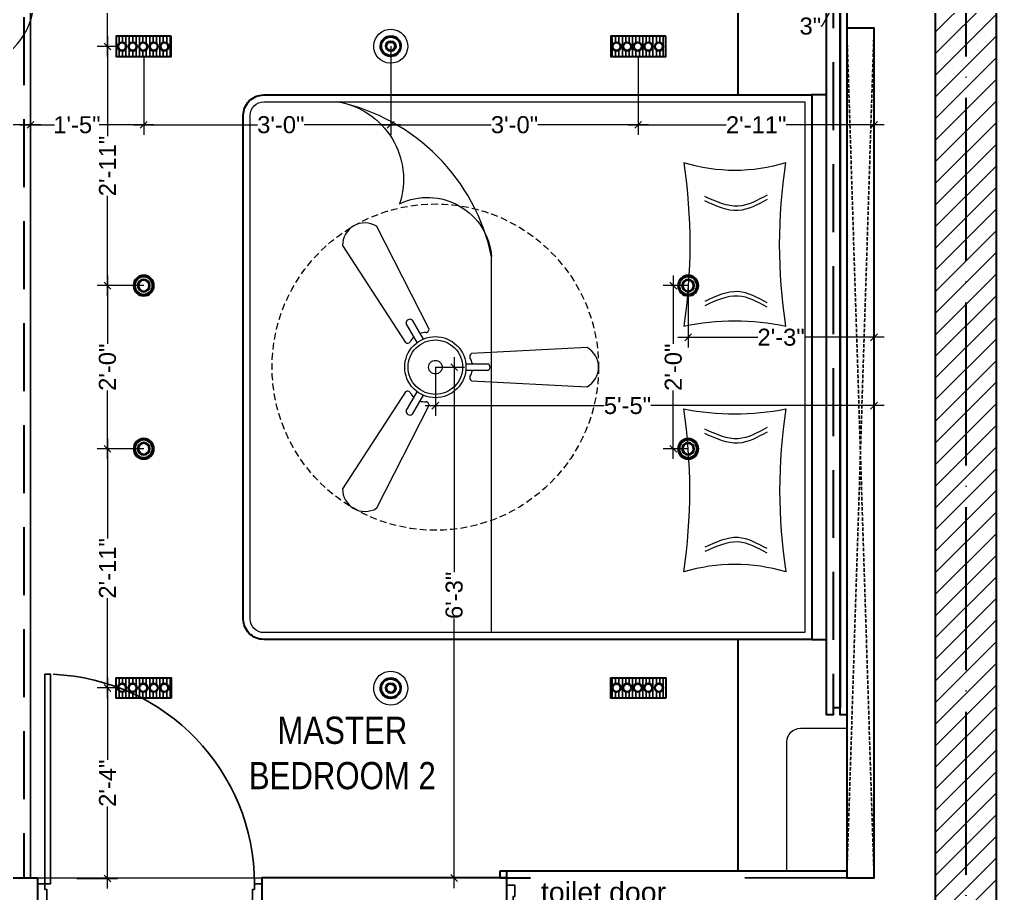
# Model space of a CAD drawing. Header units: millimetres. Extents: x 145796 to 148307, y -176303 to -174465.
# Drawn here: x 147139.5 to 147283.1, y -176014.9 to -175886.4 of the extents above; entities that cross this region are included whole.
import ezdxf

# ---------------------------------------------------------------- set-up
doc = ezdxf.new("R2010")
doc.units = ezdxf.units.MM
doc.header["$MEASUREMENT"] = 0
doc.header["$PDMODE"] = 2
for name, pattern in [('00 . GROUND FLOOR$0$DASHED', [0.75, 0.5, -0.25]), ('ACAD_ISO04W100', [30, 24, -3, 0, -3]), ('DASHED', [0.75, 0.5, -0.25]), ('DASHEDX2', [1.5, 1, -0.5])]:
    doc.linetypes.add(name, pattern=pattern)
doc.layers.get('Defpoints').update_dxf_attribs({"color": 220})
doc.layers.add('AR DOOR', color=40, linetype='Continuous')
doc.layers.add('AR ELE-5', color=134, linetype='Continuous')
for name, color, linetype, lineweight in [('dim05', 1, 'Continuous', 13), ('Electrical', 84, 'Continuous', 30), ('FALSE CEILING', 6, 'Continuous', 30), ('FIRST FLOOR ( TEXT )', 7, 'Continuous', 9), ('FUR1', 1, 'Continuous', 0), ('FURNITURE', 32, 'Continuous', 9), ('GROUND FLOOR', 7, 'Continuous', 9), ('GROUND FLOOR  ( HATCH )', 251, 'Continuous', 9), ('SECOND FLOOR', 7, 'Continuous', 9), ('SECOND FLOOR  ( PLINE )', 251, 'Continuous', 30), ('SECOND FLOOR ( PLine )', 7, 'Continuous', 30), ('wall', 7, 'Continuous', 30), ('X_PLOT', 1, 'Continuous', 9)]:
    doc.layers.add(name, color=color, linetype=linetype, lineweight=lineweight)
doc.layers.add('hatch', color=250, linetype='Continuous', lineweight=9, transparency=0.5)
doc.layers.add('XX~SLAB ( PLINE )', color=251, linetype='Continuous', plot=False)
doc.styles.add('Aerial', font='arial.ttf')
doc.styles.add('KATHA', font='swissc.ttf')
doc.styles.add('style4', font='ARIALN.TTF')
doc.dimstyles.new('Cn_BT_9 ( BOLD )', dxfattribs={"dimtxt": 2.5, "dimasz": 1, "dimexe": 1.5, "dimexo": 0, "dimgap": 0.09, "dimtad": 0, "dimdec": 0, "dimzin": 3, "dimdsep": 46, "dimlunit": 4, "dimtxsty": 'Aerial', "dimblk": 'OBLIQUE', "dimcen": 0.09, "dimdle": 1.5, "dimclrd": 1, "dimclre": 1, "dimclrt": 5, "dimadec": 0, "dimazin": 0, "dimtfac": 0.75, "dimtdec": 0, "dimtofl": 0, "dimtmove": 0, "dimatfit": 3, "dimldrblk": 'OBLIQUE', "dimfxl": 0, "dimtolj": 1, "dimtzin": 0, "dimlwd": 15, "dimlwe": 15, "dimarcsym": 0})

# ---------------------------------------------------------------- blocks, each defined once
blk = doc.blocks.new('*U20')
for points in [[(-1160, 0), (-1120, 0), (-1120, 30), (-1110, 30), (-1110, 100), (-1160, 100)], [(40, 0), (0, 0), (0, 30), (-10, 30), (-10, 100), (40, 100)], [(0, 0), (0, -1120), (-30, -1120), (-30, 0)]]:
    blk.add_lwpolyline(points, close=True)
at = {"layer": 'AR ELE-5', "linetype": 'ByBlock', "ltscale": 15}
blk.add_arc((1.6, 0.7), 1121.6, 180.0347, 267.627, dxfattribs=at)
blk = doc.blocks.new('*U24')
for points in [[(-1160, 0), (-1120, 0), (-1120, 30), (-1110, 30), (-1110, 100), (-1160, 100)], [(40, 0), (0, 0), (0, 30), (-10, 30), (-10, 100), (40, 100)], [(0, 0), (0, -1120), (-30, -1120), (-30, 0)]]:
    blk.add_lwpolyline(points, close=True)
at = {"layer": 'AR ELE-5', "linetype": 'ByBlock', "ltscale": 15}
blk.add_arc((1.6, 0.7), 1121.6, 180.03474, 267.62699, dxfattribs=at)
blk = doc.blocks.new('_Oblique')
at = {"layer": 'wall', "color": 0, "lineweight": -2}
blk.add_line((-0.5, -0.5), (0.5, 0.5), dxfattribs=at)
blk = doc.blocks.new('*D189')
at = {"layer": 'Defpoints', "color": 0, "ltscale": 10, "transparency": 16777216}
for p in [(147141.09, -175901.86), (147122.36, -175908.01), (147141.09, -175908.01)]:
    blk.add_point(p, dxfattribs=at)
at = {"layer": 'FURNITURE', "color": 1, "lineweight": 15, "ltscale": 10, "transparency": 16777216}
for p, q in [((147122.36, -175908.01), (147122.36, -175900.36)), ((147141.09, -175908.01), (147141.09, -175900.36)), ((147120.86, -175901.86), (147128.43, -175901.86)), ((147142.59, -175901.86), (147135.02, -175901.86))]:
    blk.add_line(p, q, dxfattribs=at)
at = {"layer": 'FURNITURE', "color": 1, "lineweight": 15, "ltscale": 10, "transparency": 16777216, "rotation": 180}
blk.add_blockref('_Oblique', (147122.36, -175901.86), dxfattribs=at)
at = {"layer": 'FURNITURE', "color": 1, "lineweight": 15, "ltscale": 10, "transparency": 16777216}
blk.add_blockref('_Oblique', (147141.09, -175901.86), dxfattribs=at)
at = {"layer": 'FURNITURE', "color": 5, "ltscale": 10, "transparency": 16777216, "insert": (147131.73, -175901.86), "char_height": 2.5, "attachment_point": 5, "style": 'Aerial'}
blk.add_mtext('\\A1;1\'-7"', dxfattribs=at)
blk = doc.blocks.new('*D213')
at = {"layer": 'Defpoints', "color": 0, "ltscale": 10, "transparency": 16777216}
for p in [(147194.06, -175890.3), (147157.74, -175891.83), (147194.06, -175901.86)]:
    blk.add_point(p, dxfattribs=at)
at = {"layer": 'FURNITURE', "color": 1, "lineweight": 15, "ltscale": 10, "transparency": 16777216}
for p, q in [((147194.06, -175890.3), (147194.06, -175903.36)), ((147157.74, -175891.83), (147157.74, -175903.36)), ((147156.24, -175901.86), (147174.49, -175901.86)), ((147195.56, -175901.86), (147181.31, -175901.86))]:
    blk.add_line(p, q, dxfattribs=at)
at = {"layer": 'FURNITURE', "color": 1, "lineweight": 15, "ltscale": 10, "transparency": 16777216, "rotation": 180}
blk.add_blockref('_Oblique', (147157.74, -175901.86), dxfattribs=at)
at = {"layer": 'FURNITURE', "color": 1, "lineweight": 15, "ltscale": 10, "transparency": 16777216}
blk.add_blockref('_Oblique', (147194.06, -175901.86), dxfattribs=at)
at = {"layer": 'FURNITURE', "color": 5, "ltscale": 10, "transparency": 16777216, "insert": (147177.9, -175901.86), "char_height": 2.5, "attachment_point": 5, "style": 'Aerial'}
blk.add_mtext('\\A1;3\'-0"', dxfattribs=at)
blk = doc.blocks.new('*D214')
at = {"layer": 'Defpoints', "color": 0, "ltscale": 10, "transparency": 16777216}
for p in [(147194.06, -175890.3), (147230.45, -175891.83), (147230.45, -175901.86)]:
    blk.add_point(p, dxfattribs=at)
at = {"layer": 'FURNITURE', "color": 1, "lineweight": 15, "ltscale": 10, "transparency": 16777216}
for p, q in [((147194.06, -175890.3), (147194.06, -175903.36)), ((147230.45, -175891.83), (147230.45, -175903.36)), ((147192.56, -175901.86), (147208.84, -175901.86)), ((147231.95, -175901.86), (147215.67, -175901.86))]:
    blk.add_line(p, q, dxfattribs=at)
at = {"layer": 'FURNITURE', "color": 1, "lineweight": 15, "ltscale": 10, "transparency": 16777216, "rotation": 180}
blk.add_blockref('_Oblique', (147194.06, -175901.86), dxfattribs=at)
at = {"layer": 'FURNITURE', "color": 1, "lineweight": 15, "ltscale": 10, "transparency": 16777216}
blk.add_blockref('_Oblique', (147230.45, -175901.86), dxfattribs=at)
at = {"layer": 'FURNITURE', "color": 5, "ltscale": 10, "transparency": 16777216, "insert": (147212.26, -175901.86), "char_height": 2.5, "attachment_point": 5, "style": 'Aerial'}
blk.add_mtext('\\A1;3\'-0"', dxfattribs=at)
blk = doc.blocks.new('*D215')
at = {"layer": 'Defpoints', "color": 0, "ltscale": 10, "transparency": 16777216}
for p in [(147230.45, -175891.83), (147265.12, -175891.83), (147265.12, -175901.86)]:
    blk.add_point(p, dxfattribs=at)
at = {"layer": 'FURNITURE', "color": 1, "lineweight": 15, "ltscale": 10, "transparency": 16777216}
for p, q in [((147230.45, -175891.83), (147230.45, -175903.36)), ((147265.12, -175891.83), (147265.12, -175903.36)), ((147228.95, -175901.86), (147243.38, -175901.86)), ((147266.62, -175901.86), (147252.19, -175901.86))]:
    blk.add_line(p, q, dxfattribs=at)
at = {"layer": 'FURNITURE', "color": 1, "lineweight": 15, "ltscale": 10, "transparency": 16777216, "rotation": 180}
blk.add_blockref('_Oblique', (147230.45, -175901.86), dxfattribs=at)
at = {"layer": 'FURNITURE', "color": 1, "lineweight": 15, "ltscale": 10, "transparency": 16777216}
blk.add_blockref('_Oblique', (147265.12, -175901.86), dxfattribs=at)
at = {"layer": 'FURNITURE', "color": 5, "ltscale": 10, "transparency": 16777216, "insert": (147247.79, -175901.86), "char_height": 2.5, "attachment_point": 5, "style": 'Aerial'}
blk.add_mtext('\\A1;2\'-11"', dxfattribs=at)
blk = doc.blocks.new('*D216')
at = {"layer": 'Defpoints', "color": 0, "ltscale": 10, "transparency": 16777216}
for p in [(147237.79, -175925.52), (147265.12, -175925.52), (147265.12, -175933.12)]:
    blk.add_point(p, dxfattribs=at)
at = {"layer": 'FURNITURE', "color": 1, "lineweight": 15, "ltscale": 10, "transparency": 16777216}
for p, q in [((147237.79, -175925.52), (147237.79, -175934.62)), ((147265.12, -175925.52), (147265.12, -175934.62)), ((147236.29, -175933.12), (147248.02, -175933.12)), ((147266.62, -175933.12), (147254.89, -175933.12))]:
    blk.add_line(p, q, dxfattribs=at)
at = {"layer": 'FURNITURE', "color": 1, "lineweight": 15, "ltscale": 10, "transparency": 16777216, "rotation": 180}
blk.add_blockref('_Oblique', (147237.79, -175933.12), dxfattribs=at)
at = {"layer": 'FURNITURE', "color": 1, "lineweight": 15, "ltscale": 10, "transparency": 16777216}
blk.add_blockref('_Oblique', (147265.12, -175933.12), dxfattribs=at)
at = {"layer": 'FURNITURE', "color": 5, "ltscale": 10, "transparency": 16777216, "insert": (147251.46, -175933.12), "char_height": 2.5, "attachment_point": 5, "style": 'Aerial'}
blk.add_mtext('\\A1;2\'-3"', dxfattribs=at)
blk = doc.blocks.new('*D217')
at = {"layer": 'Defpoints', "color": 0, "ltscale": 10, "transparency": 16777216}
for p in [(147157.74, -175925.52), (147152.41, -175949.52), (147157.74, -175949.52)]:
    blk.add_point(p, dxfattribs=at)
at = {"layer": 'FURNITURE', "color": 1, "lineweight": 15, "ltscale": 10, "transparency": 16777216}
for p, q in [((147152.41, -175924.02), (147152.41, -175934.08)), ((147157.74, -175925.52), (147150.91, -175925.52)), ((147152.41, -175951.02), (147152.41, -175940.95)), ((147157.74, -175949.52), (147150.91, -175949.52))]:
    blk.add_line(p, q, dxfattribs=at)
for p, rotation in [((147152.41, -175925.52), 90), ((147152.41, -175949.52), 270)]:
    blk.add_blockref('_Oblique', p, dxfattribs=dict(at, rotation=rotation))
at = {"layer": 'FURNITURE', "color": 5, "ltscale": 10, "transparency": 16777216, "insert": (147152.41, -175937.52), "char_height": 2.5, "attachment_point": 5, "rotation": 90, "style": 'Aerial'}
blk.add_mtext('\\A1;2\'-0"', dxfattribs=at)
blk = doc.blocks.new('*D218')
at = {"layer": 'Defpoints', "color": 0, "ltscale": 10, "transparency": 16777216}
for p in [(147157.74, -175949.52), (147152.41, -175984.7), (147153.69, -175984.7)]:
    blk.add_point(p, dxfattribs=at)
at = {"layer": 'FURNITURE', "color": 1, "lineweight": 15, "ltscale": 10, "transparency": 16777216}
for p, q in [((147152.41, -175948.02), (147152.41, -175962.7)), ((147157.74, -175949.52), (147150.91, -175949.52)), ((147152.41, -175986.2), (147152.41, -175971.51)), ((147153.69, -175984.7), (147150.91, -175984.7))]:
    blk.add_line(p, q, dxfattribs=at)
for p, rotation in [((147152.41, -175949.52), 90), ((147152.41, -175984.7), 270)]:
    blk.add_blockref('_Oblique', p, dxfattribs=dict(at, rotation=rotation))
at = {"layer": 'FURNITURE', "color": 5, "ltscale": 10, "transparency": 16777216, "insert": (147152.41, -175967.11), "char_height": 2.5, "attachment_point": 5, "rotation": 90, "style": 'Aerial'}
blk.add_mtext('\\A1;2\'-11"', dxfattribs=at)
blk = doc.blocks.new('*D219')
at = {"layer": 'Defpoints', "color": 0, "ltscale": 10, "transparency": 16777216}
for p in [(147153.69, -175984.7), (147147.89, -176012.72), (147152.41, -176012.72)]:
    blk.add_point(p, dxfattribs=at)
at = {"layer": 'FURNITURE', "color": 1, "lineweight": 15, "ltscale": 10, "transparency": 16777216}
for p, q in [((147152.41, -175983.2), (147152.41, -175995.28)), ((147153.69, -175984.7), (147150.91, -175984.7)), ((147152.41, -176014.22), (147152.41, -176002.15)), ((147147.89, -176012.72), (147153.91, -176012.72))]:
    blk.add_line(p, q, dxfattribs=at)
for p, rotation in [((147152.41, -175984.7), 90), ((147152.41, -176012.72), 270)]:
    blk.add_blockref('_Oblique', p, dxfattribs=dict(at, rotation=rotation))
at = {"layer": 'FURNITURE', "color": 5, "ltscale": 10, "transparency": 16777216, "insert": (147152.41, -175998.71), "char_height": 2.5, "attachment_point": 5, "rotation": 90, "style": 'Aerial'}
blk.add_mtext('\\A1;2\'-4"', dxfattribs=at)
blk = doc.blocks.new('*D220')
at = {"layer": 'Defpoints', "color": 0, "ltscale": 10, "transparency": 16777216}
for p in [(147237.79, -175925.52), (147235.61, -175949.52), (147237.79, -175949.52)]:
    blk.add_point(p, dxfattribs=at)
at = {"layer": 'FURNITURE', "color": 1, "lineweight": 15, "ltscale": 10, "transparency": 16777216}
for p, q in [((147235.61, -175924.02), (147235.61, -175934.08)), ((147237.79, -175925.52), (147234.11, -175925.52)), ((147235.61, -175951.02), (147235.61, -175940.95)), ((147237.79, -175949.52), (147234.11, -175949.52))]:
    blk.add_line(p, q, dxfattribs=at)
for p, rotation in [((147235.61, -175925.52), 90), ((147235.61, -175949.52), 270)]:
    blk.add_blockref('_Oblique', p, dxfattribs=dict(at, rotation=rotation))
at = {"layer": 'FURNITURE', "color": 5, "ltscale": 10, "transparency": 16777216, "insert": (147235.61, -175937.52), "char_height": 2.5, "attachment_point": 5, "rotation": 90, "style": 'Aerial'}
blk.add_mtext('\\A1;2\'-0"', dxfattribs=at)
blk = doc.blocks.new('*D221')
at = {"layer": 'Defpoints', "color": 0, "ltscale": 10, "transparency": 16777216}
for p in [(147153.69, -175890.33), (147152.41, -175925.52), (147157.74, -175925.52)]:
    blk.add_point(p, dxfattribs=at)
at = {"layer": 'FURNITURE', "color": 1, "lineweight": 15, "ltscale": 10, "transparency": 16777216}
for p, q in [((147152.41, -175888.83), (147152.41, -175903.52)), ((147153.69, -175890.33), (147150.91, -175890.33)), ((147152.41, -175927.02), (147152.41, -175912.33)), ((147157.74, -175925.52), (147150.91, -175925.52))]:
    blk.add_line(p, q, dxfattribs=at)
for p, rotation in [((147152.41, -175890.33), 90), ((147152.41, -175925.52), 270)]:
    blk.add_blockref('_Oblique', p, dxfattribs=dict(at, rotation=rotation))
at = {"layer": 'FURNITURE', "color": 5, "ltscale": 10, "transparency": 16777216, "insert": (147152.41, -175907.92), "char_height": 2.5, "attachment_point": 5, "rotation": 90, "style": 'Aerial'}
blk.add_mtext('\\A1;2\'-11"', dxfattribs=at)
blk = doc.blocks.new('*D222')
at = {"layer": 'Defpoints', "color": 0, "ltscale": 10, "transparency": 16777216}
for p in [(147157.74, -175891.83), (147141.09, -175898.68), (147141.09, -175901.86)]:
    blk.add_point(p, dxfattribs=at)
at = {"layer": 'FURNITURE', "color": 1, "lineweight": 15, "ltscale": 10, "transparency": 16777216}
for p, q in [((147157.74, -175891.83), (147157.74, -175903.36)), ((147141.09, -175898.68), (147141.09, -175903.36)), ((147139.59, -175901.86), (147144.62, -175901.86)), ((147159.24, -175901.86), (147151.21, -175901.86))]:
    blk.add_line(p, q, dxfattribs=at)
at = {"layer": 'FURNITURE', "color": 1, "lineweight": 15, "ltscale": 10, "transparency": 16777216, "rotation": 180}
blk.add_blockref('_Oblique', (147141.09, -175901.86), dxfattribs=at)
at = {"layer": 'FURNITURE', "color": 1, "lineweight": 15, "ltscale": 10, "transparency": 16777216}
blk.add_blockref('_Oblique', (147157.74, -175901.86), dxfattribs=at)
at = {"layer": 'FURNITURE', "color": 5, "ltscale": 10, "transparency": 16777216, "insert": (147147.92, -175901.86), "char_height": 2.5, "attachment_point": 5, "style": 'Aerial'}
blk.add_mtext('\\A1;1\'-5"', dxfattribs=at)
blk = doc.blocks.new('*D223')
at = {"layer": 'Defpoints', "color": 0, "ltscale": 10, "transparency": 16777216}
for p in [(147258.12, -175880.13), (147261.12, -175880.13), (147261.12, -175883.47)]:
    blk.add_point(p, dxfattribs=at)
at = {"layer": 'FURNITURE', "color": 1, "lineweight": 15, "ltscale": 10, "transparency": 16777216}
for p, q in [((147258.12, -175880.13), (147258.12, -175884.97)), ((147261.12, -175880.13), (147261.12, -175884.97)), ((147256.62, -175883.47), (147262.62, -175883.47)), ((147259.62, -175883.47), (147257.46, -175887.35)), ((147257.46, -175887.35), (147257.28, -175887.35))]:
    blk.add_line(p, q, dxfattribs=at)
at = {"layer": 'FURNITURE', "color": 1, "lineweight": 15, "ltscale": 10, "transparency": 16777216, "rotation": 180}
blk.add_blockref('_Oblique', (147258.12, -175883.47), dxfattribs=at)
at = {"layer": 'FURNITURE', "color": 1, "lineweight": 15, "ltscale": 10, "transparency": 16777216}
blk.add_blockref('_Oblique', (147261.12, -175883.47), dxfattribs=at)
at = {"layer": 'FURNITURE', "color": 5, "ltscale": 10, "transparency": 16777216, "insert": (147255.76, -175887.35), "char_height": 2.5, "attachment_point": 5, "style": 'Aerial'}
blk.add_mtext('\\A1;3"', dxfattribs=at)
blk = doc.blocks.new('*D226')
at = {"layer": 'Defpoints', "color": 0, "ltscale": 10, "transparency": 16777216}
for p in [(147265.12, -175935.62), (147200.62, -175937.52), (147265.12, -175943.17)]:
    blk.add_point(p, dxfattribs=at)
at = {"layer": 'FURNITURE', "color": 1, "lineweight": 15, "ltscale": 10, "transparency": 16777216}
for p, q in [((147265.12, -175935.62), (147265.12, -175944.67)), ((147200.62, -175937.52), (147200.62, -175944.67)), ((147199.12, -175943.17), (147225.46, -175943.17)), ((147266.62, -175943.17), (147232.29, -175943.17))]:
    blk.add_line(p, q, dxfattribs=at)
at = {"layer": 'FURNITURE', "color": 1, "lineweight": 15, "ltscale": 10, "transparency": 16777216, "rotation": 180}
blk.add_blockref('_Oblique', (147200.62, -175943.17), dxfattribs=at)
at = {"layer": 'FURNITURE', "color": 1, "lineweight": 15, "ltscale": 10, "transparency": 16777216}
blk.add_blockref('_Oblique', (147265.12, -175943.17), dxfattribs=at)
at = {"layer": 'FURNITURE', "color": 5, "ltscale": 10, "transparency": 16777216, "insert": (147228.87, -175943.17), "char_height": 2.5, "attachment_point": 5, "style": 'Aerial'}
blk.add_mtext('\\A1;5\'-5"', dxfattribs=at)
blk = doc.blocks.new('*D227')
at = {"layer": 'Defpoints', "color": 0, "ltscale": 10, "transparency": 16777216}
for p in [(147200.62, -175937.52), (147200.62, -176012.65), (147203.39, -176012.65)]:
    blk.add_point(p, dxfattribs=at)
at = {"layer": 'FURNITURE', "color": 1, "lineweight": 15, "ltscale": 10, "transparency": 16777216}
for p, q in [((147203.39, -175936.02), (147203.39, -175967.66)), ((147200.62, -175937.52), (147204.89, -175937.52)), ((147203.39, -176014.15), (147203.39, -175974.5)), ((147200.62, -176012.65), (147204.89, -176012.65))]:
    blk.add_line(p, q, dxfattribs=at)
for p, rotation in [((147203.39, -175937.52), 90), ((147203.39, -176012.65), 270)]:
    blk.add_blockref('_Oblique', p, dxfattribs=dict(at, rotation=rotation))
at = {"layer": 'FURNITURE', "color": 5, "ltscale": 10, "transparency": 16777216, "insert": (147203.39, -175971.08), "char_height": 2.5, "attachment_point": 5, "rotation": 90, "style": 'Aerial'}
blk.add_mtext('\\A1;6\'-3"', dxfattribs=at)
blk = doc.blocks.new('3we')
at = {"layer": 'Electrical', "color": 18, "ltscale": 8, "true_color": 0x000000}
for radius in [1.5, 1.3, 0.904, 0.804]:
    blk.add_circle((56069.75, 46700.94), radius, dxfattribs=at)
blk = doc.blocks.new('fan plan')
at = {"layer": 'Electrical', "lineweight": 15, "ltscale": 20}
for p, q in [((4593.5, 3687.63), (4594.38, 3670.64)), ((4598.38, 3670.64), (4599.27, 3687.63)), ((4595.88, 3669.78), (4595.88, 3673.02)), ((4596.88, 3673), (4596.88, 3669.78)), ((4590.77, 3664.38), (4575.61, 3656.65)), ((4617.15, 3656.65), (4601.99, 3664.38)), ((4589.48, 3661.9), (4592.26, 3663.51)), ((4600.5, 3663.51), (4603.31, 3661.89)), ((4592.76, 3662.64), (4589.95, 3661.02)), ((4602.79, 3661.04), (4600, 3662.64)), ((4578.5, 3651.66), (4592.77, 3660.92)), ((4599.99, 3660.92), (4614.26, 3651.66))]:
    blk.add_line(p, q, dxfattribs=at)
at = {"layer": 'Electrical', "linetype": 'DASHED', "lineweight": 15, "ltscale": 2}
blk.add_circle((4596.38, 3665.31), 24, dxfattribs=at)
at = {"layer": 'Electrical', "lineweight": 15, "ltscale": 20}
for centre, major_axis, start_param, end_param in [((4596.38, 3686), (2.34, 2.34), -0.272136, 1.842967), ((4596.38, 3672.83), (0.376, 0.376), -0.465536, 1.983618), ((4596.38, 3665.31), (3.18, -3.18), 3.14161, 9.424795), ((4594.85, 3670.9), (0.382, 0.382), 2.863014, 4.257784), ((4596.38, 3668.39), (1.71, -1.71), 2.565057, 2.951308), ((4596.38, 3668.39), (1.71, 1.71), 0.19032, 0.57657), ((4597.91, 3670.9), (0.382, -0.382), 5.167028, 6.561799), ((4596.38, 3665.31), (2.83, -2.83), 1.749190548672175e-05, 6.283202799085073), ((4596.38, 3665.31), (0.707, 0.707), 1.570814, 7.853999), ((4590.78, 3663.84), (0.382, -0.382), 0.978238, 2.373008), ((4601.98, 3663.84), (0.382, -0.382), 2.339416, 3.734186), ((4593.72, 3663.77), (1.71, -1.71), 3.855511, 4.241762), ((4599.05, 3663.77), (1.71, 1.71), 5.183051, 5.569301), ((4589.87, 3661.55), (0.376, -0.376), 3.199655, 5.648809), ((4593.72, 3663.77), (1.71, -1.71), 4.659452, 5.045703), ((4592.31, 3661.2), (0.382, 0.382), -1.325776, 0.068994), ((4600.46, 3661.2), (0.382, -0.382), 3.072633, 4.467404), ((4599.05, 3663.77), (1.71, 1.71), 4.37911, 4.765361), ((4602.9, 3661.56), (0.376, 0.376), 3.723254, 6.172408), ((4578.47, 3654.97), (2.34, -2.34), 3.393055, 5.508159), ((4614.3, 3654.97), (2.34, -2.34), 5.48745, 7.602554)]:
    blk.add_ellipse(centre, major_axis=major_axis, ratio=1, start_param=start_param, end_param=end_param, dxfattribs=at)
blk = doc.blocks.new('w')
at = {"layer": 'Electrical', "lineweight": 25, "true_color": 0x000000}
h = blk.add_hatch(dxfattribs=at)
h.set_pattern_fill('ANSI31', color=18, scale=4, angle=225)
h.set_pattern_definition([(270, (3371208.62173, -539867.7139), (0.5, -2e-16), [])])
h.paths.add_polyline_path([(3358215.1, -518899.88), (3358215.97, -518898.83, -0.675401), (3358216.43, -518897.69, -0.15536), (3358216.81, -518897.81), (3358217.43, -518897.06), (3358217.43, -518896.88), (3358209.34, -518896.88), (3358209.34, -518899.88)])
h.paths.add_polyline_path([(3358210.2, -518899.01, -1), (3358210.2, -518897.69, -1)], flags=16)
h.paths.add_polyline_path([(3358211.76, -518897.69, -1), (3358211.76, -518899.01, -1)], flags=16)
h.paths.add_polyline_path([(3358210.2, -518898.88, -1), (3358210.2, -518897.82, -1)], flags=0)
h.paths.add_polyline_path([(3358211.76, -518897.82, -1), (3358211.76, -518898.88, -1)], flags=0)
h.paths.add_polyline_path([(3358213.32, -518897.69, -1), (3358213.32, -518899.01, -1)], flags=16)
h.paths.add_polyline_path([(3358213.32, -518897.82, -1), (3358213.32, -518898.88, -1)], flags=0)
h.paths.add_polyline_path([(3358214.87, -518897.69, -1), (3358214.87, -518899.01, -1)], flags=16)
h.paths.add_polyline_path([(3358214.87, -518897.82, -1), (3358214.87, -518898.88, -1)], flags=0)
h.paths.add_polyline_path([(3358215.97, -518898.83), (3358215.1, -518899.88), (3358217.43, -518899.88), (3358217.43, -518897.06), (3358216.81, -518897.81, -0.731062), (3358216.43, -518899.01, -0.193744)], flags=17)
at = {"layer": 'Electrical', "color": 240, "true_color": 0xed1f24}
blk.add_lwpolyline([(3358217.43, -518899.88), (3358209.34, -518899.88), (3358209.34, -518896.88), (3358217.43, -518896.88)], close=True, dxfattribs=at)
at = {"layer": 'Electrical', "color": 18, "lineweight": 25, "true_color": 0x000000}
for centre, radius in [((3358210.2, -518898.35), 0.662), ((3358210.2, -518898.35), 0.53), ((3358211.76, -518898.35), 0.662), ((3358211.76, -518898.35), 0.53), ((3358213.32, -518898.35), 0.662), ((3358213.32, -518898.35), 0.53), ((3358214.87, -518898.35), 0.662), ((3358214.87, -518898.35), 0.53), ((3358216.43, -518898.35), 0.662), ((3358216.43, -518898.35), 0.53)]:
    blk.add_circle(centre, radius, dxfattribs=at)
blk = doc.blocks.new('*D231')
at = {"layer": 'Defpoints', "color": 0, "ltscale": 10, "transparency": 16777216}
for p in [(147152.41, -175862.64), (147158.36, -175862.64, -0.13), (147153.69, -175890.33, -0.13)]:
    blk.add_point(p, dxfattribs=at)
at = {"layer": 'FURNITURE', "color": 1, "lineweight": 15, "ltscale": 10, "transparency": 16777216}
for p, q in [((147152.41, -175861.14), (147152.41, -175873.05)), ((147158.36, -175862.64), (147150.91, -175862.64)), ((147152.41, -175891.83), (147152.41, -175879.92)), ((147153.69, -175890.33), (147150.91, -175890.33))]:
    blk.add_line(p, q, dxfattribs=at)
for p, rotation in [((147152.41, -175862.64), 90), ((147152.41, -175890.33), 270)]:
    blk.add_blockref('_Oblique', p, dxfattribs=dict(at, rotation=rotation))
at = {"layer": 'FURNITURE', "color": 5, "ltscale": 10, "transparency": 16777216, "insert": (147152.41, -175876.48), "char_height": 2.5, "attachment_point": 5, "rotation": 90, "style": 'Aerial'}
blk.add_mtext('\\A1;2\'-4"', dxfattribs=at)

msp = doc.modelspace()

# ---------------------------------------------------------------- hatches: boundary and pattern name
at = {"layer": 'GROUND FLOOR  ( HATCH )'}
h = msp.add_hatch(dxfattribs=at)
h.set_pattern_fill('ANSI31', color=6, scale=18, style=0)
h.set_pattern_definition([(45, (30742.4374, -13547.9652), (-1.590990258, 1.590990258), [])])
h.paths.add_polyline_path([(147283.12, -175823.64), (147274.12, -175823.64), (147274.12, -176167.14), (147283.12, -176167.14)])

# ---------------------------------------------------------------- linework, layer by layer
at = {"layer": 'Electrical', "color": 5, "lineweight": 5, "ltscale": 8}
for centre in [(147194.06, -175890.3, -0.13), (147194.06, -175984.73, -0.13)]:
    msp.add_ellipse(centre, major_axis=(-1.84, -1.69), ratio=1, start_param=-0.785398, end_param=5.497787, dxfattribs=at)
at = {"layer": 'Electrical', "color": 5, "ltscale": 8}
for centre, major_axis, start_param, end_param in [((147194.06, -175890.3, -0.13), (-1.1, -1.02), -0.785398, 5.497787), ((147194.06, -175890.3, -0.13), (-0.93, 1.01), 0.785398, 7.068583), ((147194.06, -175890.3, -0.13), (-0.501, 0.544), 0.785398, 7.068583), ((147194.06, -175890.3, -0.13), (-0.417, 0.453), 0.785398, 7.068583), ((147194.06, -175984.73, -0.13), (-1.1, -1.02), -0.785398, 5.497787), ((147194.06, -175984.73, -0.13), (-0.93, 1.01), 0.785398, 7.068583), ((147194.06, -175984.73, -0.13), (-0.501, 0.544), 0.785398, 7.068583), ((147194.06, -175984.73, -0.13), (-0.417, 0.453), 0.785398, 7.068583)]:
    msp.add_ellipse(centre, major_axis=major_axis, ratio=1, start_param=start_param, end_param=end_param, dxfattribs=at)
at = {"layer": 'FALSE CEILING', "lineweight": 25, "elevation": -0.13}
msp.add_lwpolyline([(147261.12, -175862.64), (147261.12, -175887.64), (147265.12, -175887.64), (147265.12, -176012.59), (147141.09, -176012.68), (147141.09, -175862.64)], close=True, dxfattribs=at)
at = {"layer": 'FURNITURE', "color": 9, "lineweight": 30, "true_color": 0xc7c8ca}
for p, q in [((147245.12, -175862.64, -0.13), (147245.12, -175897.47, -0.13)), ((147245.12, -175977.56, -0.13), (147245.12, -176012.64, -0.13)), ((147261.12, -176011.65, -0.13), (147210.12, -176011.65, -0.13)), ((147210.12, -176011.65, -0.13), (147210.12, -176012.65, -0.13)), ((147211.12, -176012.65, -0.13), (147211.12, -176011.65, -0.13)), ((147239.13, -176012.65, -0.13), (147239.13, -176011.65, -0.13)), ((147240.13, -176012.65, -0.13), (147240.13, -176011.65, -0.13)), ((147210.12, -176012.65, -0.13), (147240.13, -176012.65, -0.13))]:
    msp.add_line(p, q, dxfattribs=at)
at = {"layer": 'FURNITURE', "color": 3, "linetype": 'DASHEDX2', "lineweight": 30, "ltscale": 10}
for p, q in [((147259.12, -175862.64, -0.13), (147259.12, -175987.64, -0.13)), ((147140.09, -175871.05, -0.13), (147140.09, -176012.64, -0.13))]:
    msp.add_line(p, q, dxfattribs=at)
at = {"layer": 'FURNITURE', "color": 9, "linetype": '00 . GROUND FLOOR$0$DASHED', "lineweight": 25, "true_color": 0xc7c8ca}
for p, q in [((147261.12, -175887.64, -0.13), (147265.12, -176012.64, -0.13)), ((147265.12, -175887.64, -0.13), (147261.12, -176012.64, -0.13))]:
    msp.add_line(p, q, dxfattribs=at)
at = {"layer": 'FURNITURE', "color": 9, "true_color": 0xc7c8ca}
msp.add_line((147208.89, -175976.56, -0.13), (147208.89, -175921.27, -0.13), dxfattribs=at)
at = {"layer": 'FURNITURE', "color": 9, "lineweight": 30, "true_color": 0xc7c8ca, "elevation": -0.13}
for points in [[(147260.12, -175862.64), (147260.12, -175987.64), (147259.12, -175987.64), (147259.12, -175988.64), (147258.12, -175988.64), (147258.12, -175862.64)], [(147261.12, -175862.64), (147261.12, -175988.64), (147260.12, -175988.64), (147260.12, -175862.64)], [(147261.12, -175887.64), (147261.12, -176012.64), (147265.12, -176012.64), (147265.12, -175887.64)], [(147255.97, -175977.56), (147258.12, -175977.56), (147258.12, -175897.47), (147255.97, -175897.47)]]:
    msp.add_lwpolyline(points, close=True, dxfattribs=at)
at = {"layer": 'FURNITURE', "color": 9, "true_color": 0xc7c8ca, "elevation": -0.13, "flags": 128}
msp.add_lwpolyline([(147125.65, -175891.17), (147125.65, -175893.39), (147133.03, -175893.39, 0.853613), (147133.08, -175873.39), (147125.65, -175873.39), (147125.65, -175875.62)], format="xyb", dxfattribs=at)
at = {"layer": 'FURNITURE', "color": 9, "lineweight": 30, "true_color": 0xc7c8ca, "elevation": -0.13}
msp.add_lwpolyline([(147172.38, -175974.56), (147172.38, -175900.47, -0.414214), (147175.38, -175897.47), (147255.97, -175897.47), (147255.97, -175977.56), (147175.38, -175977.56, -0.414214)], format="xyb", close=True, dxfattribs=at)
at = {"layer": 'FURNITURE', "color": 9, "true_color": 0xc7c8ca, "elevation": -0.13}
for points in [[(147173.38, -175974.56), (147173.38, -175900.47, -0.414214), (147175.38, -175898.47), (147254.97, -175898.47), (147254.97, -175976.56), (147175.38, -175976.56, -0.414214)], [(147195.37, -175913.48, -0.527965), (147208.89, -175921.27, 0.296489), (147186.24, -175898.47, -0.459377), (147195.37, -175913.48)], [(147237.15, -175931.46, -0.100586), (147252.15, -175931.46, -0.075726), (147252.15, -175907.46, -0.148967), (147237.15, -175907.46, -0.074116)], [(147237.15, -175943.64, 0.100586), (147252.15, -175943.64, 0.075726), (147252.15, -175967.64, 0.148967), (147237.15, -175967.64, 0.074116)]]:
    msp.add_lwpolyline(points, format="xyb", close=True, dxfattribs=at)
at = {"layer": 'FURNITURE', "color": 9, "lineweight": 5, "true_color": 0xc7c8ca, "elevation": -0.13}
msp.add_lwpolyline([(147252.29, -176011.65), (147252.29, -175992.64, -0.414214), (147254.29, -175990.64), (147261.12, -175990.64)], format="xyb", dxfattribs=at)
at = {"layer": 'FURNITURE', "color": 9, "true_color": 0xc7c8ca}
for points in [[(147249.41, -175912.2, -0.13), (147247.99, -175912.97, -0.13), (147245, -175914.6, -0.13), (147241.88, -175913.16, -0.13), (147240.24, -175912.4, -0.13)], [(147249.41, -175912.85, -0.13), (147247.99, -175913.62, -0.13), (147245, -175915.25, -0.13), (147241.88, -175913.81, -0.13), (147240.24, -175913.05, -0.13)], [(147249.41, -175928.04, -0.13), (147247.99, -175927.26, -0.13), (147245, -175925.63, -0.13), (147241.88, -175927.07, -0.13), (147240.24, -175927.83, -0.13)], [(147249.41, -175928.68, -0.13), (147247.99, -175927.91, -0.13), (147245, -175926.28, -0.13), (147241.88, -175927.72, -0.13), (147240.24, -175928.48, -0.13)], [(147249.41, -175946.41, -0.13), (147247.99, -175947.18, -0.13), (147245, -175948.82, -0.13), (147241.88, -175947.38, -0.13), (147240.24, -175946.62, -0.13)], [(147249.41, -175947.06, -0.13), (147247.99, -175947.83, -0.13), (147245, -175949.46, -0.13), (147241.88, -175948.02, -0.13), (147240.24, -175947.26, -0.13)], [(147249.41, -175964.21, -0.13), (147247.99, -175963.44, -0.13), (147245, -175961.81, -0.13), (147241.88, -175963.25, -0.13), (147240.24, -175964.01, -0.13)], [(147249.41, -175964.86, -0.13), (147247.99, -175964.09, -0.13), (147245, -175962.45, -0.13), (147241.88, -175963.9, -0.13), (147240.24, -175964.65, -0.13)]]:
    msp.add_open_spline(points, degree=3, knots=[0, 0, 0, 0, 4.577917, 9.671137, 9.671137, 9.671137, 9.671137], dxfattribs=at)
at = {"layer": 'GROUND FLOOR'}
msp.add_line((147274.12, -175807.59, -0.13), (147274.12, -176290.52, -0.13), dxfattribs=at)
at = {"layer": 'GROUND FLOOR', "color": 1, "linetype": 'ACAD_ISO04W100'}
msp.add_line((147278.62, -175807.59, -0.13), (147278.62, -176167.14, -0.13), dxfattribs=at)
at = {"layer": 'GROUND FLOOR', "color": 6, "lineweight": 30, "elevation": -0.13}
msp.add_lwpolyline([(147283.12, -175823.64), (147274.12, -175823.64), (147274.12, -176167.14), (147283.12, -176167.14)], close=True, dxfattribs=at)
at = {"layer": 'SECOND FLOOR'}
for p, q in [((147175.12, -176012.64, -0.13), (147203.62, -176012.64, -0.13)), ((147175.12, -176017.14, -0.13), (147175.12, -176012.64, -0.13)), ((147239.13, -176012.64, -0.13), (147265.12, -176012.64, -0.13)), ((147239.13, -176012.64, -0.13), (147239.13, -176017.14, -0.13))]:
    msp.add_line(p, q, dxfattribs=at)
at = {"layer": 'SECOND FLOOR  ( PLINE )', "elevation": -0.13}
msp.add_lwpolyline([(147096.62, -176017.14), (147078.12, -176017.14), (147078.12, -176012.64), (147096.62, -176012.64), (147096.62, -175862.64), (147026.62, -175862.64), (147026.62, -175858.14), (147172.12, -175858.14), (147172.12, -175862.64), (147101.62, -175862.64), (147101.62, -176012.64), (147142.11, -176012.64), (147142.11, -176017.14), (147101.12, -176017.14)], close=True, dxfattribs=at)
at = {"layer": 'SECOND FLOOR ( PLine )', "elevation": -0.13}
msp.add_lwpolyline([(147175.12, -176167.14), (147175.12, -176167.14), (147179.62, -176167.14), (147179.62, -176149.14), (147208.12, -176149.14), (147208.12, -176144.64), (147179.62, -176144.64), (147179.62, -176017.14), (147211.14, -176017.14), (147211.14, -176012.64), (147175.12, -176012.64), (147175.12, -176017.14), (147175.12, -176017.14), (147175.12, -176158.14)], dxfattribs=at)
at = {"layer": 'X_PLOT', "linetype": 'ACAD_ISO04W100', "lineweight": 30}
msp.add_line((147278.62, -175807.59, -0.13), (147278.62, -176279.39, -0.13), dxfattribs=at)
at = {"layer": 'XX~SLAB ( PLINE )', "elevation": -0.13}
msp.add_lwpolyline([(146869.12, -175858.14), (147274.12, -175858.14), (147274.12, -176167.14), (147265.12, -176167.14), (147245.32, -176167.14), (147204.98, -176167.14), (147179.62, -176167.14), (147032.62, -176167.14), (146959.38, -176167.14), (146869.12, -176167.14)], close=True, dxfattribs=at)
msp.add_lwpolyline([(147265.12, -175887.64), (147265.12, -176012.64), (147239.13, -176012.64), (147239.13, -176017.14), (147265.12, -176017.14), (147265.12, -176144.64), (147232.12, -176144.64), (147232.12, -176149.14), (147265.12, -176149.14), (147265.12, -176167.14), (147274.12, -176167.14), (147274.12, -175858.14), (147231.12, -175858.14), (147231.12, -175862.64), (147261.12, -175862.64), (147261.12, -175887.64), (147265.12, -175887.64), (147265.12, -176012.64)], dxfattribs=at)

# ---------------------------------------------------------------- block references
at = {"layer": 'AR DOOR', "linetype": 'ByBlock', "lineweight": -2, "extrusion": (0, 0, -1), "xscale": -0.02751314974223089, "yscale": 0.02751314974223089, "zscale": -0.02751314974223089, "rotation": 180}
msp.add_blockref('*U20', (-147143.21, -176013.51, 0.13), dxfattribs=at)
at = {"layer": 'AR DOOR', "linetype": 'ByBlock', "lineweight": -2, "extrusion": (0, 0, -1), "xscale": 0.02332576642091615, "yscale": 0.02332576642091615, "zscale": -0.02332576642091615}
msp.add_blockref('*U24', (-147212.07, -176016.06, 0.13), dxfattribs=at)
at = {"layer": 'dim05', "xscale": -1, "rotation": 180}
for p in [(91087.99, -129224.58, -0.13), (91168.04, -129224.58, -0.13), (91087.99, -129248.58, -0.13), (91168.04, -129248.58, -0.13)]:
    msp.add_blockref('3we', p, dxfattribs=at)
at = {"layer": 'FALSE CEILING', "lineweight": 5, "rotation": 270}
msp.add_blockref('fan plan', (143535.31, -171341.13, -0.13), dxfattribs=at)
at = {"layer": 'hatch', "lineweight": 30, "xscale": -1, "rotation": 180}
for p in [(-3211055.65, -694788.7, -0.13), (-3210982.94, -694788.7, -0.13)]:
    msp.add_blockref('w', p, dxfattribs=at)
at = {"layer": 'hatch', "lineweight": 30}
for p in [(-3211055.65, 342913.67, -0.13), (-3210982.94, 342913.67, -0.13)]:
    msp.add_blockref('w', p, dxfattribs=at)

# ---------------------------------------------------------------- texts
at = {"layer": 'FIRST FLOOR ( TEXT )', "insert": (147186.94, -175994.29), "char_height": 4, "attachment_point": 5, "style": 'KATHA'}
msp.add_mtext('MASTER \\PBEDROOM 2', dxfattribs=at)

# ---------------------------------------------------------------- dimensions: what is measured, and where the dimension line sits
at = {"layer": 'FURNITURE', "ltscale": 10}
for base, p1, p2, picture, middle in [((147152.41, -175862.64), (147153.69, -175890.33, -0.13), (147158.36, -175862.64, -0.13), '*D231', (147152.41, -175876.48)), ((147152.41, -175925.52, -0.13), (147153.69, -175890.33, -0.13), (147157.74, -175925.52, -0.13), '*D221', (147152.41, -175907.92, -0.13)), ((147152.41, -175949.52, -0.13), (147157.74, -175925.52, -0.13), (147157.74, -175949.52, -0.13), '*D217', (147152.41, -175937.52, -0.13)), ((147235.61, -175949.52, -0.13), (147237.79, -175925.52, -0.13), (147237.79, -175949.52, -0.13), '*D220', (147235.61, -175937.52, -0.13)), ((147152.41, -175984.7, -0.13), (147157.74, -175949.52, -0.13), (147153.69, -175984.7, -0.13), '*D218', (147152.41, -175967.11, -0.13)), ((147152.41, -176012.72, -0.13), (147153.69, -175984.7, -0.13), (147147.89, -176012.72, -0.13), '*D219', (147152.41, -175998.71, -0.13))]:
    dim = msp.add_linear_dim(base=base, p1=p1, p2=p2, angle=270, dimstyle='Cn_BT_9 ( BOLD )', override={"dimtmove": 1}, dxfattribs=at)
    dim.commit()
    dim.dimension.update_dxf_attribs({"geometry": picture, "text_midpoint": middle})
for base, p1, p2, picture, middle in [((147261.12, -175883.47, -0.13), (147258.12, -175880.13, -0.13), (147261.12, -175880.13, -0.13), '*D223', (147257.19, -175887.35, -0.13)), ((147194.06, -175901.86, -0.13), (147157.74, -175891.83, -0.13), (147194.06, -175890.3, -0.13), '*D213', (147177.9, -175901.86, -0.13)), ((147141.09, -175901.86, -0.13), (147157.74, -175891.83, -0.13), (147141.09, -175898.68, -0.13), '*D222', (147147.92, -175901.86, -0.13)), ((147265.12370224, -175943.17020427, -0.12563461), (147200.62370224, -175937.51547299, -0.12563461), (147265.12370224, -175935.61541498, -0.12563461), '*D226', (147228.87370224, -175943.17020427, -0.12563461))]:
    dim = msp.add_linear_dim(base=base, p1=p1, p2=p2, dimstyle='Cn_BT_9 ( BOLD )', override={"dimtmove": 1}, dxfattribs=at)
    dim.commit()
    dim.dimension.update_dxf_attribs({"geometry": picture, "text_midpoint": middle, "dimtype": 160})
for base, p1, p2, picture, middle in [((147230.45, -175901.86, -0.13), (147194.06, -175890.3, -0.13), (147230.45, -175891.83, -0.13), '*D214', (147212.26, -175901.86, -0.13)), ((147265.12, -175901.86, -0.13), (147230.45, -175891.83, -0.13), (147265.12, -175891.83, -0.13), '*D215', (147247.79, -175901.86, -0.13)), ((147141.09, -175901.86, -0.13), (147122.36, -175908.01, -0.13), (147141.09, -175908.01, -0.13), '*D189', (147131.73, -175901.86, -0.13)), ((147265.12, -175933.12, -0.13), (147237.79, -175925.52, -0.13), (147265.12, -175925.52, -0.13), '*D216', (147251.46, -175933.12, -0.13))]:
    dim = msp.add_linear_dim(base=base, p1=p1, p2=p2, dimstyle='Cn_BT_9 ( BOLD )', override={"dimtmove": 1}, dxfattribs=at)
    dim.commit()
    dim.dimension.update_dxf_attribs({"geometry": picture, "text_midpoint": middle})
dim = msp.add_linear_dim(base=(147203.39, -176012.65, -0.13), p1=(147200.62, -175937.52, -0.13), p2=(147200.62, -176012.65, -0.13), angle=270, dimstyle='Cn_BT_9 ( BOLD )', override={"dimtmove": 1}, dxfattribs=at)
dim.commit()
dim.dimension.update_dxf_attribs({"geometry": '*D227', "text_midpoint": (147203.39, -175971.08, -0.13), "dimtype": 160})

# ---------------------------------------------------------------- next in the draw order: texts
at = {"layer": 'FUR1', "insert": (147230.37, -176014.78), "char_height": 3, "width": 28.4543, "attachment_point": 5, "style": 'style4', "bg_fill": 2}
msp.add_mtext('\\A1;\\pxql;{\\fArial|b0|i0|c0|p34;toilet door}', dxfattribs=at)

doc.saveas('drawing.dxf')
